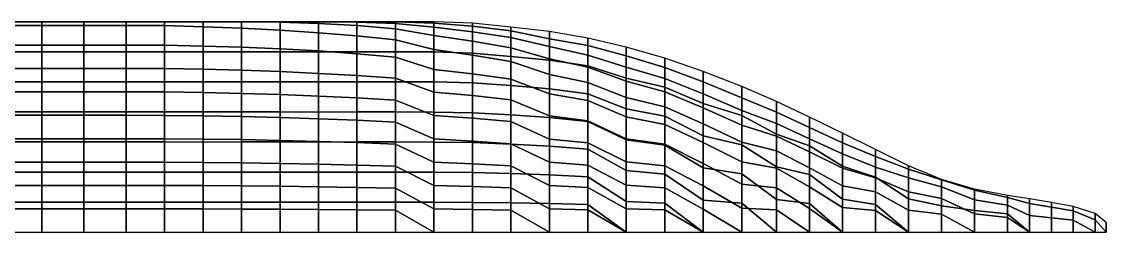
# Model space of a CAD drawing. Header units: millimetres. Extents: x -60 to 60, y 0 to 12.
# Drawn here: x 0.7 to 59.9, y 0 to 11.5 of the extents above; entities that cross this region are included whole.
import ezdxf

# ---------------------------------------------------------------- set-up
doc = ezdxf.new("R2010")
doc.units = ezdxf.units.MM
doc.layers.add('panels', color=7, linetype='Continuous')

msp = doc.modelspace()

# ---------------------------------------------------------------- linework, layer by layer
at = {"color": 1}
msp.add_3dface([(59.855, 0.536), (59.855, 0, -1.175), (59.855, 0)], dxfattribs=at)
at = {"layer": 'panels'}
for points in [[(-0.445, 11.5, -1.277), (1.755, 11.5, -1.277), (1.755, 11.5), (-0.445, 11.5)], [(-0.445, 11.5, -2.554), (1.755, 11.5, -2.554), (1.755, 11.5, -1.277), (-0.445, 11.5, -1.277)], [(-0.445, 11.5, -3.831), (1.755, 11.5, -3.831), (1.755, 11.5, -2.554), (-0.445, 11.5, -2.554)], [(-0.445, 11.289, -5.059), (1.755, 11.289, -5.059), (1.755, 11.5, -3.831), (-0.445, 11.5, -3.831)], [(-0.445, 10.216, -5.688), (1.755, 10.216, -5.688), (1.755, 11.289, -5.059), (-0.445, 11.289, -5.059)], [(1.755, 11.5, -1.277), (4.055, 11.5, -1.277), (4.055, 11.5), (1.755, 11.5)], [(1.755, 11.5, -2.554), (4.055, 11.5, -2.554), (4.055, 11.5, -1.277), (1.755, 11.5, -1.277)], [(1.755, 11.5, -3.831), (4.055, 11.5, -3.831), (4.055, 11.5, -2.554), (1.755, 11.5, -2.554)], [(1.755, 11.289, -5.059), (4.055, 11.289, -5.059), (4.055, 11.5, -3.831), (1.755, 11.5, -3.831)], [(1.755, 10.216, -5.688), (4.055, 10.216, -5.688), (4.055, 11.289, -5.059), (1.755, 11.289, -5.059)], [(4.055, 11.5, -1.277), (6.355, 11.5, -1.277), (6.355, 11.5), (4.055, 11.5)], [(4.055, 11.5, -2.554), (6.355, 11.5, -2.554), (6.355, 11.5, -1.277), (4.055, 11.5, -1.277)], [(4.055, 11.5, -3.831), (6.355, 11.5, -3.831), (6.355, 11.5, -2.554), (4.055, 11.5, -2.554)], [(4.055, 11.289, -5.059), (6.355, 11.289, -5.059), (6.355, 11.5, -3.831), (4.055, 11.5, -3.831)], [(4.055, 10.216, -5.688), (6.355, 10.216, -5.688), (6.355, 11.289, -5.059), (4.055, 11.289, -5.059)], [(6.355, 11.5, -1.277), (8.455, 11.5, -1.277), (8.455, 11.5), (6.355, 11.5)], [(6.355, 11.5, -2.554), (8.455, 11.5, -2.553), (8.455, 11.5, -1.277), (6.355, 11.5, -1.277)], [(6.355, 11.5, -3.831), (8.455, 11.5, -3.83), (8.455, 11.5, -2.553), (6.355, 11.5, -2.554)], [(6.355, 11.289, -5.059), (8.455, 11.287, -5.06), (8.455, 11.5, -3.83), (6.355, 11.5, -3.831)], [(6.355, 10.216, -5.688), (8.455, 10.213, -5.686), (8.455, 11.287, -5.06), (6.355, 11.289, -5.059)], [(8.455, 11.5, -1.277), (10.555, 11.496, -1.271), (10.555, 11.496), (8.455, 11.5)], [(8.455, 11.5, -2.553), (10.555, 11.496, -2.542), (10.555, 11.496, -1.271), (8.455, 11.5, -1.277)], [(8.455, 11.5, -3.83), (10.555, 11.496, -3.813), (10.555, 11.496, -2.542), (8.455, 11.5, -2.553)], [(8.455, 11.287, -5.06), (10.555, 11.225, -5.024), (10.555, 11.496, -3.813), (8.455, 11.5, -3.83)], [(8.455, 10.213, -5.686), (10.555, 10.166, -5.671), (10.555, 11.225, -5.024), (8.455, 11.287, -5.06)], [(10.555, 11.496, -1.271), (12.655, 11.5, -1.264), (12.655, 11.5), (10.555, 11.496)], [(10.555, 11.496, -2.542), (12.655, 11.5, -2.527), (12.655, 11.5, -1.264), (10.555, 11.496, -1.271)], [(10.555, 11.496, -3.813), (12.655, 11.5, -3.791), (12.655, 11.5, -2.527), (10.555, 11.496, -2.542)], [(10.555, 11.225, -5.024), (12.655, 11.148, -4.98), (12.655, 11.5, -3.791), (10.555, 11.496, -3.813)], [(12.655, 11.5, -1.264), (14.755, 11.5, -1.253), (14.755, 11.5), (12.655, 11.5)], [(12.655, 11.5, -2.527), (14.755, 11.5, -2.507), (14.755, 11.5, -1.253), (12.655, 11.5, -1.264)], [(12.655, 11.5, -3.791), (14.755, 11.482, -3.759), (14.755, 11.5, -2.507), (12.655, 11.5, -2.527)], [(12.655, 11.148, -4.98), (14.755, 11.039, -4.915), (14.755, 11.482, -3.759), (12.655, 11.5, -3.791)], [(14.755, 11.5, -1.253), (16.855, 11.492, -1.24), (16.855, 11.492), (14.755, 11.5)], [(14.755, 11.5, -2.507), (16.855, 11.492, -2.479), (16.855, 11.492, -1.24), (14.755, 11.5, -1.253)], [(14.755, 11.482, -3.759), (16.855, 11.406, -3.713), (16.855, 11.492, -2.479), (14.755, 11.5, -2.507)], [(14.755, 11.039, -4.915), (16.855, 10.897, -4.831), (16.855, 11.406, -3.713), (14.755, 11.482, -3.759)], [(16.855, 11.492, -1.24), (18.955, 11.5, -1.223), (18.955, 11.5), (16.855, 11.492)], [(16.855, 11.492, -2.479), (18.955, 11.477, -2.445), (18.955, 11.5, -1.223), (16.855, 11.492, -1.24)], [(16.855, 11.406, -3.713), (18.955, 11.282, -3.649), (18.955, 11.477, -2.445), (16.855, 11.492, -2.479)], [(16.855, 10.897, -4.831), (18.955, 10.718, -4.724), (18.955, 11.282, -3.649), (16.855, 11.406, -3.713)], [(18.955, 11.5, -1.223), (21.055, 11.491, -1.202), (21.055, 11.5), (18.955, 11.5)], [(18.955, 11.477, -2.445), (21.055, 11.398, -2.399), (21.055, 11.491, -1.202), (18.955, 11.5, -1.223)], [(18.955, 11.282, -3.649), (21.055, 11.105, -3.562), (21.055, 11.398, -2.399), (18.955, 11.477, -2.445)], [(18.955, 10.718, -4.724), (21.055, 10.502, -4.596), (21.055, 11.105, -3.562), (18.955, 11.282, -3.649)], [(21.055, 11.491, -1.202), (23.155, 11.413, -1.273), (23.155, 11.492), (21.055, 11.5)], [(21.055, 11.398, -2.399), (23.155, 11.197, -2.529), (23.155, 11.413, -1.273), (21.055, 11.491, -1.202)], [(21.055, 11.105, -3.562), (23.155, 10.743, -3.718), (23.155, 11.197, -2.529), (21.055, 11.398, -2.399)], [(23.155, 11.413, -1.273), (25.255, 11.253, -1.234), (25.255, 11.41), (23.155, 11.492)], [(23.155, 11.197, -2.529), (25.255, 10.95, -2.439), (25.255, 11.253, -1.234), (23.155, 11.413, -1.273)], [(25.255, 11.253, -1.234), (27.355, 11.004, -1.189), (27.355, 11.205), (25.255, 11.41)], [(25.255, 10.95, -2.439), (27.355, 10.63, -2.336), (27.355, 11.004, -1.189), (25.255, 11.253, -1.234)], [(10.555, 10.166, -5.671), (12.655, 10.106, -5.645), (12.655, 11.148, -4.98), (10.555, 11.225, -5.024)], [(12.655, 10.106, -5.645), (14.755, 10.018, -5.603), (14.755, 11.039, -4.915), (12.655, 11.148, -4.98)], [(14.755, 10.018, -5.603), (16.855, 9.899, -5.539), (16.855, 10.897, -4.831), (14.755, 11.039, -4.915)], [(16.855, 9.899, -5.539), (18.955, 9.749, -5.451), (18.955, 10.718, -4.724), (16.855, 10.897, -4.831)], [(18.955, 9.749, -5.451), (21.055, 9.561, -5.33), (21.055, 10.502, -4.596), (18.955, 10.718, -4.724)], [(21.055, 10.502, -4.596), (23.155, 9.971, -4.726), (23.155, 10.743, -3.718), (21.055, 11.105, -3.562)], [(23.155, 10.743, -3.718), (25.255, 10.439, -3.571), (25.255, 10.95, -2.439), (23.155, 11.197, -2.529)], [(23.155, 9.971, -4.726), (25.255, 9.669, -4.543), (25.255, 10.439, -3.571), (23.155, 10.743, -3.718)], [(25.255, 10.439, -3.571), (27.355, 10.078, -3.409), (27.355, 10.63, -2.336), (25.255, 10.95, -2.439)], [(27.355, 11.004, -1.189), (29.455, 10.571, -1.209), (29.455, 10.966), (27.355, 11.205)], [(27.355, 10.63, -2.336), (29.455, 10.143, -2.406), (29.455, 10.571, -1.209), (27.355, 11.004, -1.189)], [(29.455, 10.571, -1.209), (31.555, 10.2, -1.157), (31.555, 10.592), (29.455, 10.966)], [(-0.445, 8.939, -5.7), (1.755, 8.939, -5.7), (1.755, 10.216, -5.688), (-0.445, 10.216, -5.688)], [(1.755, 8.939, -5.7), (4.055, 8.939, -5.7), (4.055, 10.216, -5.688), (1.755, 10.216, -5.688)], [(4.055, 8.939, -5.7), (6.355, 8.939, -5.7), (6.355, 10.216, -5.688), (4.055, 10.216, -5.688)], [(6.355, 8.939, -5.7), (8.455, 8.937, -5.7), (8.455, 10.213, -5.686), (6.355, 10.216, -5.688)], [(8.455, 8.937, -5.7), (10.555, 8.897, -5.7), (10.555, 10.166, -5.671), (8.455, 10.213, -5.686)], [(10.555, 8.897, -5.7), (12.655, 8.846, -5.7), (12.655, 10.106, -5.645), (10.555, 10.166, -5.671)], [(12.655, 8.846, -5.7), (14.755, 8.773, -5.7), (14.755, 10.018, -5.603), (12.655, 10.106, -5.645)], [(21.055, 9.561, -5.33), (23.155, 8.893, -5.394), (23.155, 9.971, -4.726), (21.055, 10.502, -4.596)], [(25.255, 9.669, -4.543), (27.355, 9.317, -4.343), (27.355, 10.078, -3.409), (25.255, 10.439, -3.571)], [(27.355, 10.078, -3.409), (29.455, 9.476, -3.487), (29.455, 10.143, -2.406), (27.355, 10.63, -2.336)], [(27.355, 9.317, -4.343), (29.455, 8.609, -4.415), (29.455, 9.476, -3.487), (27.355, 10.078, -3.409)], [(29.455, 10.143, -2.406), (31.555, 9.675, -2.26), (31.555, 10.2, -1.157), (29.455, 10.571, -1.209)], [(29.455, 9.476, -3.487), (31.555, 9.007, -3.282), (31.555, 9.675, -2.26), (29.455, 10.143, -2.406)], [(31.555, 10.2, -1.157), (33.655, 9.625, -1.188), (33.655, 10.106), (31.555, 10.592)], [(31.555, 9.675, -2.26), (33.655, 9.012, -2.313), (33.655, 9.625, -1.188), (31.555, 10.2, -1.157)], [(33.655, 9.625, -1.188), (35.755, 8.998, -1.101), (35.755, 9.505), (33.655, 10.106)], [(14.755, 8.773, -5.7), (16.855, 8.677, -5.7), (16.855, 9.899, -5.539), (14.755, 10.018, -5.603)], [(16.855, 8.677, -5.7), (18.955, 8.558, -5.693), (18.955, 9.749, -5.451), (16.855, 9.899, -5.539)], [(18.955, 8.558, -5.693), (21.055, 8.412, -5.661), (21.055, 9.561, -5.33), (18.955, 9.749, -5.451)], [(21.055, 8.412, -5.661), (23.155, 7.653, -5.675), (23.155, 8.893, -5.394), (21.055, 9.561, -5.33)], [(23.155, 8.893, -5.394), (25.255, 8.646, -5.242), (25.255, 9.669, -4.543), (23.155, 9.971, -4.726)], [(25.255, 8.646, -5.242), (27.355, 8.351, -5.062), (27.355, 9.317, -4.343), (25.255, 9.669, -4.543)], [(29.455, 8.609, -4.415), (31.555, 8.184, -4.183), (31.555, 9.007, -3.282), (29.455, 9.476, -3.487)], [(31.555, 9.007, -3.282), (33.655, 8.258, -3.349), (33.655, 9.012, -2.313), (31.555, 9.675, -2.26)], [(33.655, 9.012, -2.313), (35.755, 8.39, -2.15), (35.755, 8.998, -1.101), (33.655, 9.625, -1.188)], [(35.755, 8.998, -1.101), (37.855, 8.217, -1.127), (37.855, 8.786), (35.755, 9.505)], [(-0.445, 7.662, -5.7), (1.755, 7.662, -5.7), (1.755, 8.939, -5.7), (-0.445, 8.939, -5.7)], [(1.755, 7.662, -5.7), (4.055, 7.662, -5.7), (4.055, 8.939, -5.7), (1.755, 8.939, -5.7)], [(4.055, 7.662, -5.7), (6.355, 7.662, -5.7), (6.355, 8.939, -5.7), (4.055, 8.939, -5.7)], [(6.355, 7.662, -5.7), (8.455, 7.66, -5.7), (8.455, 8.937, -5.7), (6.355, 8.939, -5.7)], [(8.455, 7.66, -5.7), (10.555, 7.626, -5.7), (10.555, 8.897, -5.7), (8.455, 8.937, -5.7)], [(10.555, 7.626, -5.7), (12.655, 7.582, -5.7), (12.655, 8.846, -5.7), (10.555, 8.897, -5.7)], [(23.155, 7.653, -5.675), (25.255, 7.461, -5.609), (25.255, 8.646, -5.242), (23.155, 8.893, -5.394)], [(27.355, 8.351, -5.062), (29.455, 7.549, -5.112), (29.455, 8.609, -4.415), (27.355, 9.317, -4.343)], [(31.555, 8.184, -4.183), (33.655, 7.356, -4.258), (33.655, 8.258, -3.349), (31.555, 9.007, -3.282)], [(33.655, 8.258, -3.349), (35.755, 7.675, -3.128), (35.755, 8.39, -2.15), (33.655, 9.012, -2.313)], [(35.755, 8.39, -2.15), (37.855, 7.551, -2.2), (37.855, 8.217, -1.127), (35.755, 8.998, -1.101)], [(12.655, 7.582, -5.7), (14.755, 7.52, -5.7), (14.755, 8.773, -5.7), (12.655, 8.846, -5.7)], [(14.755, 7.52, -5.7), (16.855, 7.438, -5.7), (16.855, 8.677, -5.7), (14.755, 8.773, -5.7)], [(16.855, 7.438, -5.7), (18.955, 7.336, -5.7), (18.955, 8.558, -5.693), (16.855, 8.677, -5.7)], [(18.955, 7.336, -5.7), (21.055, 7.212, -5.7), (21.055, 8.412, -5.661), (18.955, 8.558, -5.693)], [(21.055, 7.212, -5.7), (23.155, 6.378, -5.7), (23.155, 7.653, -5.675), (21.055, 8.412, -5.661)], [(25.255, 7.461, -5.609), (27.355, 7.231, -5.504), (27.355, 8.351, -5.062), (25.255, 8.646, -5.242)], [(27.355, 7.231, -5.504), (29.455, 6.35, -5.531), (29.455, 7.549, -5.112), (27.355, 8.351, -5.062)], [(29.455, 7.549, -5.112), (31.555, 7.198, -4.902), (31.555, 8.184, -4.183), (29.455, 8.609, -4.415)], [(35.755, 7.675, -3.128), (37.855, 6.794, -3.21), (37.855, 7.551, -2.2), (35.755, 8.39, -2.15)], [(37.855, 8.217, -1.127), (39.955, 7.342, -1.166), (39.955, 7.959), (37.855, 8.786)], [(31.555, 7.198, -4.902), (33.655, 6.296, -4.975), (33.655, 7.356, -4.258), (31.555, 8.184, -4.183)], [(33.655, 7.356, -4.258), (35.755, 6.847, -4.013), (35.755, 7.675, -3.128), (33.655, 8.258, -3.349)], [(37.855, 7.551, -2.2), (39.955, 6.645, -2.285), (39.955, 7.342, -1.166), (37.855, 8.217, -1.127)], [(39.955, 7.342, -1.166), (41.855, 6.564, -1.085), (41.855, 7.131), (39.955, 7.959)], [(-0.445, 6.385, -5.7), (1.755, 6.385, -5.7), (1.755, 7.662, -5.7), (-0.445, 7.662, -5.7)], [(1.755, 6.385, -5.7), (4.055, 6.385, -5.7), (4.055, 7.662, -5.7), (1.755, 7.662, -5.7)], [(4.055, 6.385, -5.7), (6.355, 6.385, -5.7), (6.355, 7.662, -5.7), (4.055, 7.662, -5.7)], [(6.355, 6.385, -5.7), (8.455, 6.383, -5.7), (8.455, 7.66, -5.7), (6.355, 7.662, -5.7)], [(8.455, 6.383, -5.7), (10.555, 6.355, -5.7), (10.555, 7.626, -5.7), (8.455, 7.66, -5.7)], [(10.555, 6.355, -5.7), (12.655, 6.318, -5.7), (12.655, 7.582, -5.7), (10.555, 7.626, -5.7)], [(12.655, 6.318, -5.7), (14.755, 6.266, -5.7), (14.755, 7.52, -5.7), (12.655, 7.582, -5.7)], [(14.755, 6.266, -5.7), (16.855, 6.198, -5.7), (16.855, 7.438, -5.7), (14.755, 7.52, -5.7)], [(16.855, 6.198, -5.7), (18.955, 6.113, -5.7), (18.955, 7.336, -5.7), (16.855, 7.438, -5.7)], [(18.955, 6.113, -5.7), (21.055, 6.01, -5.7), (21.055, 7.212, -5.7), (18.955, 7.336, -5.7)], [(21.055, 6.01, -5.7), (23.155, 5.103, -5.7), (23.155, 6.378, -5.7), (21.055, 7.212, -5.7)], [(23.155, 6.378, -5.7), (25.255, 6.221, -5.697), (25.255, 7.461, -5.609), (23.155, 7.653, -5.675)], [(25.255, 6.221, -5.697), (27.355, 6.038, -5.682), (27.355, 7.231, -5.504), (25.255, 7.461, -5.609)], [(27.355, 6.038, -5.682), (29.455, 5.09, -5.69), (29.455, 6.35, -5.531), (27.355, 7.231, -5.504)], [(29.455, 6.35, -5.531), (31.555, 6.081, -5.392), (31.555, 7.198, -4.902), (29.455, 7.549, -5.112)], [(31.555, 6.081, -5.392), (33.655, 5.107, -5.447), (33.655, 6.296, -4.975), (31.555, 7.198, -4.902)], [(33.655, 6.296, -4.975), (35.755, 5.888, -4.752), (35.755, 6.847, -4.013), (33.655, 7.356, -4.258)], [(35.755, 6.847, -4.013), (37.855, 5.917, -4.117), (37.855, 6.794, -3.21), (35.755, 7.675, -3.128)], [(37.855, 6.794, -3.21), (39.955, 5.845, -3.334), (39.955, 6.645, -2.285), (37.855, 7.551, -2.2)], [(39.955, 6.645, -2.285), (41.855, 5.943, -2.14), (41.855, 6.564, -1.085), (39.955, 7.342, -1.166)], [(41.855, 6.564, -1.085), (43.655, 5.721, -1.164), (43.655, 6.289), (41.855, 7.131)], [(35.755, 5.888, -4.752), (37.855, 4.902, -4.866), (37.855, 5.917, -4.117), (35.755, 6.847, -4.013)], [(37.855, 5.917, -4.117), (39.955, 4.925, -4.278), (39.955, 5.845, -3.334), (37.855, 6.794, -3.21)], [(39.955, 5.845, -3.334), (41.855, 5.246, -3.146), (41.855, 5.943, -2.14), (39.955, 6.645, -2.285)], [(41.855, 5.943, -2.14), (43.655, 5.104, -2.303), (43.655, 5.721, -1.164), (41.855, 6.564, -1.085)], [(-0.445, 5.108, -5.7), (1.755, 5.108, -5.7), (1.755, 6.385, -5.7), (-0.445, 6.385, -5.7)], [(1.755, 5.108, -5.7), (4.055, 5.108, -5.7), (4.055, 6.385, -5.7), (1.755, 6.385, -5.7)], [(4.055, 5.108, -5.7), (6.355, 5.108, -5.7), (6.355, 6.385, -5.7), (4.055, 6.385, -5.7)], [(6.355, 5.108, -5.7), (8.455, 5.107, -5.7), (8.455, 6.383, -5.7), (6.355, 6.385, -5.7)], [(8.455, 5.107, -5.7), (10.555, 5.084, -5.7), (10.555, 6.355, -5.7), (8.455, 6.383, -5.7)], [(10.555, 5.084, -5.7), (12.655, 5.055, -5.7), (12.655, 6.318, -5.7), (10.555, 6.355, -5.7)], [(12.655, 5.055, -5.7), (14.755, 5.013, -5.7), (14.755, 6.266, -5.7), (12.655, 6.318, -5.7)], [(14.755, 5.013, -5.7), (16.855, 4.958, -5.7), (16.855, 6.198, -5.7), (14.755, 6.266, -5.7)], [(16.855, 4.958, -5.7), (18.955, 4.89, -5.7), (18.955, 6.113, -5.7), (16.855, 6.198, -5.7)], [(18.955, 4.89, -5.7), (21.055, 4.808, -5.7), (21.055, 6.01, -5.7), (18.955, 6.113, -5.7)], [(21.055, 4.808, -5.7), (23.155, 3.827, -5.7), (23.155, 5.103, -5.7), (21.055, 6.01, -5.7)], [(23.155, 5.103, -5.7), (25.255, 4.977, -5.7), (25.255, 6.221, -5.697), (23.155, 6.378, -5.7)], [(25.255, 4.977, -5.7), (27.355, 4.831, -5.7), (27.355, 6.038, -5.682), (25.255, 6.221, -5.697)], [(27.355, 4.831, -5.7), (29.455, 3.817, -5.7), (29.455, 5.09, -5.69), (27.355, 6.038, -5.682)], [(29.455, 5.09, -5.69), (31.555, 4.887, -5.643), (31.555, 6.081, -5.392), (29.455, 6.35, -5.531)], [(31.555, 4.887, -5.643), (33.655, 3.846, -5.667), (33.655, 5.107, -5.447), (31.555, 6.081, -5.392)], [(33.655, 5.107, -5.447), (35.755, 4.803, -5.29), (35.755, 5.888, -4.752), (33.655, 6.296, -4.975)], [(41.855, 5.246, -3.146), (43.655, 4.381, -3.377), (43.655, 5.104, -2.303), (41.855, 5.943, -2.14)], [(43.655, 5.721, -1.164), (45.455, 4.882, -1.288), (45.455, 5.412), (43.655, 6.289)], [(35.755, 4.803, -5.29), (37.855, 3.757, -5.392), (37.855, 4.902, -4.866), (35.755, 5.888, -4.752)], [(37.855, 4.902, -4.866), (39.955, 3.849, -5.037), (39.955, 4.925, -4.278), (37.855, 5.917, -4.117)], [(39.955, 4.925, -4.278), (41.855, 4.442, -4.068), (41.855, 5.246, -3.146), (39.955, 5.845, -3.334)], [(43.655, 5.104, -2.303), (45.455, 4.279, -2.542), (45.455, 4.882, -1.288), (43.655, 5.721, -1.164)], [(45.455, 4.882, -1.288), (47.255, 4.13, -1.215), (47.255, 4.513), (45.455, 5.412)], [(-0.445, 3.831, -5.7), (1.755, 3.831, -5.7), (1.755, 5.108, -5.7), (-0.445, 5.108, -5.7)], [(1.755, 3.831, -5.7), (4.055, 3.831, -5.7), (4.055, 5.108, -5.7), (1.755, 5.108, -5.7)], [(4.055, 3.831, -5.7), (6.355, 3.831, -5.7), (6.355, 5.108, -5.7), (4.055, 5.108, -5.7)], [(6.355, 3.831, -5.7), (8.455, 3.83, -5.7), (8.455, 5.107, -5.7), (6.355, 5.108, -5.7)], [(8.455, 3.83, -5.7), (10.555, 3.813, -5.7), (10.555, 5.084, -5.7), (8.455, 5.107, -5.7)], [(10.555, 3.813, -5.7), (12.655, 3.791, -5.7), (12.655, 5.055, -5.7), (10.555, 5.084, -5.7)], [(12.655, 3.791, -5.7), (14.755, 3.76, -5.7), (14.755, 5.013, -5.7), (12.655, 5.055, -5.7)], [(14.755, 3.76, -5.7), (16.855, 3.719, -5.7), (16.855, 4.958, -5.7), (14.755, 5.013, -5.7)], [(16.855, 3.719, -5.7), (18.955, 3.668, -5.7), (18.955, 4.89, -5.7), (16.855, 4.958, -5.7)], [(18.955, 3.668, -5.7), (21.055, 3.606, -5.7), (21.055, 4.808, -5.7), (18.955, 4.89, -5.7)], [(21.055, 3.606, -5.7), (23.155, 2.551, -5.7), (23.155, 3.827, -5.7), (21.055, 4.808, -5.7)], [(23.155, 3.827, -5.7), (25.255, 3.733, -5.7), (25.255, 4.977, -5.7), (23.155, 5.103, -5.7)], [(25.255, 3.733, -5.7), (27.355, 3.623, -5.7), (27.355, 4.831, -5.7), (25.255, 4.977, -5.7)], [(27.355, 3.623, -5.7), (29.455, 2.545, -5.7), (29.455, 3.817, -5.7), (27.355, 4.831, -5.7)], [(29.455, 3.817, -5.7), (31.555, 3.667, -5.7), (31.555, 4.887, -5.643), (29.455, 5.09, -5.69)], [(31.555, 3.667, -5.7), (33.655, 2.564, -5.7), (33.655, 3.846, -5.667), (31.555, 4.887, -5.643)], [(33.655, 3.846, -5.667), (35.755, 3.633, -5.6), (35.755, 4.803, -5.29), (33.655, 5.107, -5.447)], [(35.755, 3.633, -5.6), (37.855, 2.524, -5.657), (37.855, 3.757, -5.392), (35.755, 4.803, -5.29)], [(37.855, 3.757, -5.392), (39.955, 2.624, -5.517), (39.955, 3.849, -5.037), (37.855, 4.902, -4.866)], [(39.955, 3.849, -5.037), (41.855, 3.501, -4.849), (41.855, 4.442, -4.068), (39.955, 4.925, -4.278)], [(41.855, 4.442, -4.068), (43.655, 3.519, -4.341), (43.655, 4.381, -3.377), (41.855, 5.246, -3.146)], [(43.655, 4.381, -3.377), (45.455, 3.501, -3.696), (45.455, 4.279, -2.542), (43.655, 5.104, -2.303)], [(45.455, 4.279, -2.542), (47.255, 3.548, -2.352), (47.255, 4.13, -1.215), (45.455, 4.882, -1.288)], [(41.855, 3.501, -4.849), (43.655, 2.486, -5.119), (43.655, 3.519, -4.341), (41.855, 4.442, -4.068)], [(43.655, 3.519, -4.341), (45.455, 2.532, -4.692), (45.455, 3.501, -3.696), (43.655, 4.381, -3.377)], [(45.455, 3.501, -3.696), (47.255, 2.966, -3.49), (47.255, 3.548, -2.352), (45.455, 4.279, -2.542)], [(47.255, 4.13, -1.215), (49.055, 3.449, -1.407), (49.055, 3.633), (47.255, 4.513)], [(-0.445, 2.554, -5.7), (1.755, 2.554, -5.7), (1.755, 3.831, -5.7), (-0.445, 3.831, -5.7)], [(1.755, 2.554, -5.7), (4.055, 2.554, -5.7), (4.055, 3.831, -5.7), (1.755, 3.831, -5.7)], [(4.055, 2.554, -5.7), (6.355, 2.554, -5.7), (6.355, 3.831, -5.7), (4.055, 3.831, -5.7)], [(6.355, 2.554, -5.7), (8.455, 2.553, -5.7), (8.455, 3.83, -5.7), (6.355, 3.831, -5.7)], [(8.455, 2.553, -5.7), (10.555, 2.542, -5.7), (10.555, 3.813, -5.7), (8.455, 3.83, -5.7)], [(10.555, 2.542, -5.7), (12.655, 2.527, -5.7), (12.655, 3.791, -5.7), (10.555, 3.813, -5.7)], [(12.655, 2.527, -5.7), (14.755, 2.507, -5.7), (14.755, 3.76, -5.7), (12.655, 3.791, -5.7)], [(14.755, 2.507, -5.7), (16.855, 2.479, -5.7), (16.855, 3.719, -5.7), (14.755, 3.76, -5.7)], [(16.855, 2.479, -5.7), (18.955, 2.445, -5.7), (18.955, 3.668, -5.7), (16.855, 3.719, -5.7)], [(18.955, 2.445, -5.7), (21.055, 2.404, -5.7), (21.055, 3.606, -5.7), (18.955, 3.668, -5.7)], [(21.055, 2.404, -5.7), (23.155, 1.276, -5.7), (23.155, 2.551, -5.7), (21.055, 3.606, -5.7)], [(23.155, 2.551, -5.7), (25.255, 2.489, -5.7), (25.255, 3.733, -5.7), (23.155, 3.827, -5.7)], [(25.255, 2.489, -5.7), (27.355, 2.415, -5.7), (27.355, 3.623, -5.7), (25.255, 3.733, -5.7)], [(27.355, 2.415, -5.7), (29.455, 1.272, -5.7), (29.455, 2.545, -5.7), (27.355, 3.623, -5.7)], [(29.455, 2.545, -5.7), (31.555, 2.444, -5.7), (31.555, 3.667, -5.7), (29.455, 3.817, -5.7)], [(31.555, 2.444, -5.7), (33.655, 1.282, -5.7), (33.655, 2.564, -5.7), (31.555, 3.667, -5.7)], [(33.655, 2.564, -5.7), (35.755, 2.425, -5.698), (35.755, 3.633, -5.6), (33.655, 3.846, -5.667)], [(35.755, 2.425, -5.698), (37.855, 1.263, -5.7), (37.855, 2.524, -5.657), (35.755, 3.633, -5.6)], [(37.855, 2.524, -5.657), (39.955, 1.319, -5.698), (39.955, 2.624, -5.517), (37.855, 3.757, -5.392)], [(39.955, 2.624, -5.517), (41.855, 2.415, -5.407), (41.855, 3.501, -4.849), (39.955, 3.849, -5.037)], [(47.255, 3.548, -2.352), (49.055, 2.96, -2.736), (49.055, 3.449, -1.407), (47.255, 4.13, -1.215)], [(49.055, 3.449, -1.407), (50.855, 2.855, -1.308), (50.855, 2.876), (49.055, 3.633)], [(41.855, 2.415, -5.407), (43.655, 1.287, -5.596), (43.655, 2.486, -5.119), (41.855, 3.501, -4.849)], [(43.655, 2.486, -5.119), (45.455, 1.354, -5.427), (45.455, 2.532, -4.692), (43.655, 3.519, -4.341)], [(45.455, 2.532, -4.692), (47.255, 2.199, -4.496), (47.255, 2.966, -3.49), (45.455, 3.501, -3.696)], [(47.255, 2.966, -3.49), (49.055, 2.195, -3.93), (49.055, 2.96, -2.736), (47.255, 3.548, -2.352)], [(47.255, 2.199, -4.496), (49.055, 1.195, -4.936), (49.055, 2.195, -3.93), (47.255, 2.966, -3.49)], [(49.055, 2.96, -2.736), (50.855, 2.486, -2.565), (50.855, 2.855, -1.308), (49.055, 3.449, -1.407)], [(49.055, 2.195, -3.93), (50.855, 1.84, -3.706), (50.855, 2.486, -2.565), (49.055, 2.96, -2.736)], [(-0.445, 1.277, -5.7), (1.755, 1.277, -5.7), (1.755, 2.554, -5.7), (-0.445, 2.554, -5.7)], [(1.755, 1.277, -5.7), (4.055, 1.277, -5.7), (4.055, 2.554, -5.7), (1.755, 2.554, -5.7)], [(4.055, 1.277, -5.7), (6.355, 1.277, -5.7), (6.355, 2.554, -5.7), (4.055, 2.554, -5.7)], [(6.355, 1.277, -5.7), (8.455, 1.277, -5.7), (8.455, 2.553, -5.7), (6.355, 2.554, -5.7)], [(8.455, 1.277, -5.7), (10.555, 1.271, -5.7), (10.555, 2.542, -5.7), (8.455, 2.553, -5.7)], [(10.555, 1.271, -5.7), (12.655, 1.264, -5.7), (12.655, 2.527, -5.7), (10.555, 2.542, -5.7)], [(12.655, 1.264, -5.7), (14.755, 1.253, -5.7), (14.755, 2.507, -5.7), (12.655, 2.527, -5.7)], [(14.755, 1.253, -5.7), (16.855, 1.24, -5.7), (16.855, 2.479, -5.7), (14.755, 2.507, -5.7)], [(16.855, 1.24, -5.7), (18.955, 1.223, -5.7), (18.955, 2.445, -5.7), (16.855, 2.479, -5.7)], [(18.955, 1.223, -5.7), (21.055, 1.202, -5.7), (21.055, 2.404, -5.7), (18.955, 2.445, -5.7)], [(21.055, 1.202, -5.7), (23.155, 0, -5.7), (23.155, 1.276, -5.7), (21.055, 2.404, -5.7)], [(23.155, 1.276, -5.7), (25.255, 1.244, -5.7), (25.255, 2.489, -5.7), (23.155, 2.551, -5.7)], [(25.255, 1.244, -5.7), (27.355, 1.208, -5.7), (27.355, 2.415, -5.7), (25.255, 2.489, -5.7)], [(27.355, 1.208, -5.7), (29.455, 0, -5.7), (29.455, 1.272, -5.7), (27.355, 2.415, -5.7)], [(29.455, 1.272, -5.7), (31.555, 1.222, -5.7), (31.555, 2.444, -5.7), (29.455, 2.545, -5.7)], [(31.555, 1.222, -5.7), (33.655, 0, -5.7), (33.655, 1.282, -5.7), (31.555, 2.444, -5.7)], [(33.655, 1.282, -5.7), (35.755, 1.213, -5.7), (35.755, 2.425, -5.698), (33.655, 2.564, -5.7)], [(35.755, 1.213, -5.7), (37.855, 0, -5.7), (37.855, 1.263, -5.7), (35.755, 2.425, -5.698)], [(37.855, 1.263, -5.7), (39.955, 0, -5.7), (39.955, 1.319, -5.698), (37.855, 2.524, -5.657)], [(39.955, 1.319, -5.698), (41.855, 1.223, -5.673), (41.855, 2.415, -5.407), (39.955, 2.624, -5.517)], [(41.855, 1.223, -5.673), (43.655, 0, -5.7), (43.655, 1.287, -5.596), (41.855, 2.415, -5.407)], [(43.655, 1.287, -5.596), (45.455, 0, -5.7), (45.455, 1.354, -5.427), (43.655, 2.486, -5.119)], [(45.455, 1.354, -5.427), (47.255, 1.189, -5.275), (47.255, 2.199, -4.496), (45.455, 2.532, -4.692)], [(50.855, 2.855, -1.308), (52.655, 2.293, -1.488), (52.655, 2.358), (50.855, 2.876)], [(50.855, 2.486, -2.565), (52.655, 1.774, -2.882), (52.655, 2.293, -1.488), (50.855, 2.855, -1.308)], [(50.855, 1.84, -3.706), (52.655, 0.997, -4.157), (52.655, 1.774, -2.882), (50.855, 2.486, -2.565)], [(47.255, 1.189, -5.275), (49.055, 0, -5.679), (49.055, 1.195, -4.936), (47.255, 2.199, -4.496)], [(49.055, 1.195, -4.936), (50.855, 0.988, -4.704), (50.855, 1.84, -3.706), (49.055, 2.195, -3.93)], [(50.855, 0.988, -4.704), (52.655, 0, -5.247), (52.655, 0.997, -4.157), (50.855, 1.84, -3.706)], [(52.655, 2.293, -1.488), (54.455, 1.901, -1.32), (54.455, 2.005), (52.655, 2.358)], [(52.655, 1.774, -2.882), (54.455, 1.473, -2.577), (54.455, 1.901, -1.32), (52.655, 2.293, -1.488)], [(54.455, 1.901, -1.32), (55.655, 1.567, -1.568), (55.655, 1.816), (54.455, 2.005)], [(54.455, 1.473, -2.577), (55.655, 0.91, -3.019), (55.655, 1.567, -1.568), (54.455, 1.901, -1.32)], [(55.655, 1.567, -1.568), (56.855, 1.369, -1.36), (56.855, 1.617), (55.655, 1.816)], [(-0.445, 0, -5.7), (1.755, 0, -5.7), (1.755, 1.277, -5.7), (-0.445, 1.277, -5.7)], [(1.755, 0, -5.7), (4.055, 0, -5.7), (4.055, 1.277, -5.7), (1.755, 1.277, -5.7)], [(4.055, 0, -5.7), (6.355, 0, -5.7), (6.355, 1.277, -5.7), (4.055, 1.277, -5.7)], [(6.355, 0, -5.7), (8.455, 0, -5.7), (8.455, 1.277, -5.7), (6.355, 1.277, -5.7)], [(8.455, 0, -5.7), (10.555, 0, -5.7), (10.555, 1.271, -5.7), (8.455, 1.277, -5.7)], [(10.555, 0, -5.7), (12.655, 0, -5.7), (12.655, 1.264, -5.7), (10.555, 1.271, -5.7)], [(12.655, 0, -5.7), (14.755, 0, -5.7), (14.755, 1.253, -5.7), (12.655, 1.264, -5.7)], [(14.755, 0, -5.7), (16.855, 0, -5.7), (16.855, 1.24, -5.7), (14.755, 1.253, -5.7)], [(16.855, 0, -5.7), (18.955, 0, -5.7), (18.955, 1.223, -5.7), (16.855, 1.24, -5.7)], [(18.955, 0, -5.7), (21.055, 0, -5.7), (21.055, 1.202, -5.7), (18.955, 1.223, -5.7)], [(21.055, 0, -5.7), (21.055, 0, -5.7), (23.155, 0, -5.7), (21.055, 1.202, -5.7)], [(23.155, 0, -5.7), (25.255, 0, -5.7), (25.255, 1.244, -5.7), (23.155, 1.276, -5.7)], [(25.255, 0, -5.7), (27.355, 0, -5.7), (27.355, 1.208, -5.7), (25.255, 1.244, -5.7)], [(27.355, 0, -5.7), (27.355, 0, -5.7), (29.455, 0, -5.7), (27.355, 1.208, -5.7)], [(29.455, 0, -5.7), (31.555, 0, -5.7), (31.555, 1.222, -5.7), (29.455, 1.272, -5.7)], [(31.555, 0, -5.7), (31.555, 0, -5.7), (33.655, 0, -5.7), (31.555, 1.222, -5.7)], [(33.655, 0, -5.7), (35.755, 0, -5.7), (35.755, 1.213, -5.7), (33.655, 1.282, -5.7)], [(35.755, 0, -5.7), (35.755, 0, -5.7), (37.855, 0, -5.7), (35.755, 1.213, -5.7)], [(37.855, 0, -5.7), (37.855, 0, -5.7), (39.955, 0, -5.7), (37.855, 1.263, -5.7)], [(39.955, 0, -5.7), (41.855, 0, -5.7), (41.855, 1.223, -5.673), (39.955, 1.319, -5.698)], [(41.855, 0, -5.7), (41.855, 0, -5.7), (43.655, 0, -5.7), (41.855, 1.223, -5.673)], [(43.655, 0, -5.7), (43.655, 0, -5.7), (45.455, 0, -5.7), (43.655, 1.287, -5.596)], [(45.455, 0, -5.7), (47.255, 0, -5.7), (47.255, 1.189, -5.275), (45.455, 1.354, -5.427)], [(47.255, 0, -5.7), (47.255, 0, -5.7), (49.055, 0, -5.679), (47.255, 1.189, -5.275)], [(49.055, 0, -5.679), (50.855, 0, -5.548), (50.855, 0.988, -4.704), (49.055, 1.195, -4.936)], [(52.655, 0.997, -4.157), (54.455, 0.808, -3.726), (54.455, 1.473, -2.577), (52.655, 1.774, -2.882)], [(54.455, 0.808, -3.726), (55.655, 0, -4.299), (55.655, 0.91, -3.019), (54.455, 1.473, -2.577)], [(55.655, 0.91, -3.019), (56.855, 0.789, -2.62), (56.855, 1.369, -1.36), (55.655, 1.567, -1.568)], [(56.855, 1.369, -1.36), (58.055, 1.162, -1.11), (58.055, 1.401), (56.855, 1.617)], [(56.855, 0.789, -2.62), (58.055, 0.658, -2.13), (58.055, 1.162, -1.11), (56.855, 1.369, -1.36)], [(58.055, 1.162, -1.11), (59.255, 0.672, -1.096), (59.255, 1.015), (58.055, 1.401)], [(50.855, 0, -5.548), (50.855, 0, -5.548), (52.655, 0, -5.247), (50.855, 0.988, -4.704)], [(52.655, 0, -5.247), (54.455, 0, -4.756), (54.455, 0.808, -3.726), (52.655, 0.997, -4.157)], [(54.455, 0, -4.756), (54.455, 0, -4.756), (55.655, 0, -4.299), (54.455, 0.808, -3.726)], [(55.655, 0, -4.299), (56.855, 0, -3.736), (56.855, 0.789, -2.62), (55.655, 0.91, -3.019)], [(56.855, 0, -3.736), (58.055, 0, -3.033), (58.055, 0.658, -2.13), (56.855, 0.789, -2.62)], [(58.055, 0.658, -2.13), (59.255, 0, -2.004), (59.255, 0.672, -1.096), (58.055, 1.162, -1.11)], [(58.055, 0, -3.033), (58.055, 0, -3.033), (59.255, 0, -2.004), (58.055, 0.658, -2.13)], [(59.255, 0.672, -1.096), (59.855, 0, -1.175), (59.855, 0.536), (59.255, 1.015)], [(59.255, 0, -2.004), (59.255, 0, -2.004), (59.855, 0, -1.175), (59.255, 0.672, -1.096)]]:
    msp.add_3dface(points, dxfattribs=at)
at = {"layer": 'panels', "color": 4}
for points in [[(-0.445, 9.857), (1.755, 9.857), (1.755, 11.5), (-0.445, 11.5)], [(1.755, 9.857), (4.055, 9.857), (4.055, 11.5), (1.755, 11.5)], [(4.055, 9.857), (6.355, 9.857), (6.355, 11.5), (4.055, 11.5)], [(6.355, 9.857), (8.455, 9.857), (8.455, 11.5), (6.355, 11.5)], [(8.455, 9.857), (10.555, 9.853), (10.555, 11.496), (8.455, 11.5)], [(10.555, 9.853), (12.655, 9.857), (12.655, 11.5), (10.555, 11.496)], [(12.655, 9.857), (14.755, 9.857), (14.755, 11.5), (12.655, 11.5)], [(14.755, 9.857), (16.855, 9.849), (16.855, 11.492), (14.755, 11.5)], [(16.855, 9.849), (18.955, 9.857), (18.955, 11.5), (16.855, 11.492)], [(18.955, 9.857), (21.055, 9.857), (21.055, 11.5), (18.955, 11.5)], [(21.055, 9.857), (23.155, 9.849), (23.155, 11.492), (21.055, 11.5)], [(23.155, 9.849), (25.255, 9.78), (25.255, 11.41), (23.155, 11.492)], [(25.255, 9.78), (27.355, 9.605), (27.355, 11.205), (25.255, 11.41)], [(27.355, 9.605), (29.455, 9.4), (29.455, 10.966), (27.355, 11.205)], [(29.455, 9.4), (31.555, 9.079), (31.555, 10.592), (29.455, 10.966)], [(31.555, 9.079), (33.655, 8.422), (33.655, 10.106), (31.555, 10.592)], [(33.655, 8.422), (35.755, 7.921), (35.755, 9.505), (33.655, 10.106)], [(-0.445, 8.214), (1.755, 8.214), (1.755, 9.857), (-0.445, 9.857)], [(1.755, 8.214), (4.055, 8.214), (4.055, 9.857), (1.755, 9.857)], [(4.055, 8.214), (6.355, 8.214), (6.355, 9.857), (4.055, 9.857)], [(6.355, 8.214), (8.455, 8.214), (8.455, 9.857), (6.355, 9.857)], [(8.455, 8.214), (10.555, 8.21), (10.555, 9.853), (8.455, 9.857)], [(10.555, 8.21), (12.655, 8.214), (12.655, 9.857), (10.555, 9.853)], [(12.655, 8.214), (14.755, 8.214), (14.755, 9.857), (12.655, 9.857)], [(14.755, 8.214), (16.855, 8.206), (16.855, 9.849), (14.755, 9.857)], [(16.855, 8.206), (18.955, 8.214), (18.955, 9.857), (16.855, 9.849)], [(18.955, 8.214), (21.055, 8.214), (21.055, 9.857), (18.955, 9.857)], [(21.055, 8.214), (23.155, 8.206), (23.155, 9.849), (21.055, 9.857)], [(23.155, 8.206), (25.255, 8.15), (25.255, 9.78), (23.155, 9.849)], [(25.255, 8.15), (27.355, 8.004), (27.355, 9.605), (25.255, 9.78)], [(27.355, 8.004), (29.455, 7.833), (29.455, 9.4), (27.355, 9.605)], [(35.755, 7.921), (37.855, 7.029), (37.855, 8.786), (35.755, 9.505)], [(29.455, 7.833), (31.555, 7.566), (31.555, 9.079), (29.455, 9.4)], [(31.555, 7.566), (33.655, 6.737), (33.655, 8.422), (31.555, 9.079)], [(33.655, 6.737), (35.755, 6.337), (35.755, 7.921), (33.655, 8.422)], [(37.855, 7.029), (39.955, 6.367), (39.955, 7.959), (37.855, 8.786)], [(-0.445, 6.571), (1.755, 6.571), (1.755, 8.214), (-0.445, 8.214)], [(1.755, 6.571), (4.055, 6.571), (4.055, 8.214), (1.755, 8.214)], [(4.055, 6.571), (6.355, 6.571), (6.355, 8.214), (4.055, 8.214)], [(6.355, 6.571), (8.455, 6.571), (8.455, 8.214), (6.355, 8.214)], [(8.455, 6.571), (10.555, 6.567), (10.555, 8.21), (8.455, 8.214)], [(10.555, 6.567), (12.655, 6.571), (12.655, 8.214), (10.555, 8.21)], [(12.655, 6.571), (14.755, 6.571), (14.755, 8.214), (12.655, 8.214)], [(14.755, 6.571), (16.855, 6.563), (16.855, 8.206), (14.755, 8.214)], [(16.855, 6.563), (18.955, 6.571), (18.955, 8.214), (16.855, 8.206)], [(18.955, 6.571), (21.055, 6.571), (21.055, 8.214), (18.955, 8.214)], [(21.055, 6.571), (23.155, 6.563), (23.155, 8.206), (21.055, 8.214)], [(23.155, 6.563), (25.255, 6.52), (25.255, 8.15), (23.155, 8.206)], [(25.255, 6.52), (27.355, 6.403), (27.355, 8.004), (25.255, 8.15)], [(27.355, 6.403), (29.455, 6.267), (29.455, 7.833), (27.355, 8.004)], [(29.455, 6.267), (31.555, 6.053), (31.555, 7.566), (29.455, 7.833)], [(35.755, 6.337), (37.855, 5.272), (37.855, 7.029), (35.755, 7.921)], [(39.955, 6.367), (41.855, 5.348), (41.855, 7.131), (39.955, 7.959)], [(31.555, 6.053), (33.655, 5.053), (33.655, 6.737), (31.555, 7.566)], [(41.855, 5.348), (43.655, 4.717), (43.655, 6.289), (41.855, 7.131)], [(-0.445, 4.929), (1.755, 4.929), (1.755, 6.571), (-0.445, 6.571)], [(1.755, 4.929), (4.055, 4.929), (4.055, 6.571), (1.755, 6.571)], [(4.055, 4.929), (6.355, 4.929), (6.355, 6.571), (4.055, 6.571)], [(6.355, 4.929), (8.455, 4.929), (8.455, 6.571), (6.355, 6.571)], [(8.455, 4.929), (10.555, 4.924), (10.555, 6.567), (8.455, 6.571)], [(10.555, 4.924), (12.655, 4.929), (12.655, 6.571), (10.555, 6.567)], [(12.655, 4.929), (14.755, 4.929), (14.755, 6.571), (12.655, 6.571)], [(14.755, 4.929), (16.855, 4.92), (16.855, 6.563), (14.755, 6.571)], [(16.855, 4.92), (18.955, 4.929), (18.955, 6.571), (16.855, 6.563)], [(18.955, 4.929), (21.055, 4.929), (21.055, 6.571), (18.955, 6.571)], [(21.055, 4.929), (23.155, 4.92), (23.155, 6.563), (21.055, 6.571)], [(23.155, 4.92), (25.255, 4.89), (25.255, 6.52), (23.155, 6.563)], [(25.255, 4.89), (27.355, 4.802), (27.355, 6.403), (25.255, 6.52)], [(33.655, 5.053), (35.755, 4.752), (35.755, 6.337), (33.655, 6.737)], [(37.855, 5.272), (39.955, 4.775), (39.955, 6.367), (37.855, 7.029)], [(27.355, 4.802), (29.455, 4.7), (29.455, 6.267), (27.355, 6.403)], [(29.455, 4.7), (31.555, 4.539), (31.555, 6.053), (29.455, 6.267)], [(31.555, 4.539), (33.655, 3.369), (33.655, 5.053), (31.555, 6.053)], [(35.755, 4.752), (37.855, 3.514), (37.855, 5.272), (35.755, 6.337)], [(39.955, 4.775), (41.855, 3.565), (41.855, 5.348), (39.955, 6.367)], [(43.655, 4.717), (45.455, 3.608), (45.455, 5.412), (43.655, 6.289)], [(41.855, 3.565), (43.655, 3.144), (43.655, 4.717), (41.855, 5.348)], [(45.455, 3.608), (47.255, 3.009), (47.255, 4.513), (45.455, 5.412)], [(-0.445, 3.286), (1.755, 3.286), (1.755, 4.929), (-0.445, 4.929)], [(1.755, 3.286), (4.055, 3.286), (4.055, 4.929), (1.755, 4.929)], [(4.055, 3.286), (6.355, 3.286), (6.355, 4.929), (4.055, 4.929)], [(6.355, 3.286), (8.455, 3.286), (8.455, 4.929), (6.355, 4.929)], [(8.455, 3.286), (10.555, 3.281), (10.555, 4.924), (8.455, 4.929)], [(10.555, 3.281), (12.655, 3.286), (12.655, 4.929), (10.555, 4.924)], [(12.655, 3.286), (14.755, 3.286), (14.755, 4.929), (12.655, 4.929)], [(14.755, 3.286), (16.855, 3.277), (16.855, 4.92), (14.755, 4.929)], [(16.855, 3.277), (18.955, 3.286), (18.955, 4.929), (16.855, 4.92)], [(18.955, 3.286), (21.055, 3.286), (21.055, 4.929), (18.955, 4.929)], [(21.055, 3.286), (23.155, 3.277), (23.155, 4.92), (21.055, 4.929)], [(23.155, 3.277), (25.255, 3.26), (25.255, 4.89), (23.155, 4.92)], [(25.255, 3.26), (27.355, 3.202), (27.355, 4.802), (25.255, 4.89)], [(27.355, 3.202), (29.455, 3.133), (29.455, 4.7), (27.355, 4.802)], [(33.655, 3.369), (35.755, 3.168), (35.755, 4.752), (33.655, 5.053)], [(35.755, 3.168), (37.855, 1.757), (37.855, 3.514), (35.755, 4.752)], [(37.855, 3.514), (39.955, 3.184), (39.955, 4.775), (37.855, 5.272)], [(39.955, 3.184), (41.855, 1.783), (41.855, 3.565), (39.955, 4.775)], [(29.455, 3.133), (31.555, 3.026), (31.555, 4.539), (29.455, 4.7)], [(31.555, 3.026), (33.655, 1.684), (33.655, 3.369), (31.555, 4.539)], [(43.655, 3.144), (45.455, 1.804), (45.455, 3.608), (43.655, 4.717)], [(47.255, 3.009), (49.055, 1.817), (49.055, 3.633), (47.255, 4.513)], [(41.855, 1.783), (43.655, 1.572), (43.655, 3.144), (41.855, 3.565)], [(45.455, 1.804), (47.255, 1.504), (47.255, 3.009), (45.455, 3.608)], [(49.055, 1.817), (50.855, 1.438), (50.855, 2.876), (49.055, 3.633)], [(-0.445, 1.643), (1.755, 1.643), (1.755, 3.286), (-0.445, 3.286)], [(1.755, 1.643), (4.055, 1.643), (4.055, 3.286), (1.755, 3.286)], [(4.055, 1.643), (6.355, 1.643), (6.355, 3.286), (4.055, 3.286)], [(6.355, 1.643), (8.455, 1.643), (8.455, 3.286), (6.355, 3.286)], [(8.455, 1.643), (10.555, 1.639), (10.555, 3.281), (8.455, 3.286)], [(10.555, 1.639), (12.655, 1.643), (12.655, 3.286), (10.555, 3.281)], [(12.655, 1.643), (14.755, 1.643), (14.755, 3.286), (12.655, 3.286)], [(14.755, 1.643), (16.855, 1.634), (16.855, 3.277), (14.755, 3.286)], [(16.855, 1.634), (18.955, 1.643), (18.955, 3.286), (16.855, 3.277)], [(18.955, 1.643), (21.055, 1.643), (21.055, 3.286), (18.955, 3.286)], [(21.055, 1.643), (23.155, 1.635), (23.155, 3.277), (21.055, 3.286)], [(23.155, 1.635), (25.255, 1.63), (25.255, 3.26), (23.155, 3.277)], [(25.255, 1.63), (27.355, 1.601), (27.355, 3.202), (25.255, 3.26)], [(27.355, 1.601), (29.455, 1.567), (29.455, 3.133), (27.355, 3.202)], [(29.455, 1.567), (31.555, 1.513), (31.555, 3.026), (29.455, 3.133)], [(31.555, 1.513), (33.655, 0), (33.655, 1.684), (31.555, 3.026)], [(33.655, 1.684), (35.755, 1.584), (35.755, 3.168), (33.655, 3.369)], [(35.755, 1.584), (37.855, 0), (37.855, 1.757), (35.755, 3.168)], [(37.855, 1.757), (39.955, 1.592), (39.955, 3.184), (37.855, 3.514)], [(39.955, 1.592), (41.855, 0), (41.855, 1.783), (39.955, 3.184)], [(43.655, 1.572), (45.455, 0), (45.455, 1.804), (43.655, 3.144)], [(47.255, 1.504), (49.055, 0), (49.055, 1.817), (47.255, 3.009)], [(50.855, 1.438), (52.655, 1.179), (52.655, 2.358), (50.855, 2.876)], [(41.855, 0), (43.655, 0), (43.655, 1.572), (41.855, 1.783)], [(45.455, 0), (47.255, 0), (47.255, 1.504), (45.455, 1.804)], [(49.055, 0), (50.855, 0), (50.855, 1.438), (49.055, 1.817)], [(52.655, 1.179), (54.455, 1.002), (54.455, 2.005), (52.655, 2.358)], [(54.455, 1.002), (55.655, 0), (55.655, 1.816), (54.455, 2.005)], [(55.655, 0), (56.855, 0), (56.855, 1.617), (55.655, 1.816)], [(-0.445, 0), (1.755, 0), (1.755, 1.643), (-0.445, 1.643)], [(1.755, 0), (4.055, 0), (4.055, 1.643), (1.755, 1.643)], [(4.055, 0), (6.355, 0), (6.355, 1.643), (4.055, 1.643)], [(6.355, 0), (8.455, 0), (8.455, 1.643), (6.355, 1.643)], [(8.455, 0), (10.555, -0.004), (10.555, 1.639), (8.455, 1.643)], [(10.555, -0.004), (12.655, 0), (12.655, 1.643), (10.555, 1.639)], [(12.655, 0), (14.755, 0), (14.755, 1.643), (12.655, 1.643)], [(14.755, 0), (16.855, -0.009), (16.855, 1.634), (14.755, 1.643)], [(16.855, -0.009), (18.955, 0), (18.955, 1.643), (16.855, 1.634)], [(18.955, 0), (21.055, 0), (21.055, 1.643), (18.955, 1.643)], [(21.055, 0), (23.155, -0.008), (23.155, 1.635), (21.055, 1.643)], [(23.155, -0.008), (25.255, 0), (25.255, 1.63), (23.155, 1.635)], [(25.255, 0), (27.355, 0), (27.355, 1.601), (25.255, 1.63)], [(27.355, 0), (29.455, 0), (29.455, 1.567), (27.355, 1.601)], [(29.455, 0), (31.555, 0), (31.555, 1.513), (29.455, 1.567)], [(31.555, 0), (31.555, 0), (33.655, 0), (31.555, 1.513)], [(33.655, 0), (35.755, 0), (35.755, 1.584), (33.655, 1.684)], [(35.755, 0), (35.755, 0), (37.855, 0), (35.755, 1.584)], [(37.855, 0), (39.955, 0), (39.955, 1.592), (37.855, 1.757)], [(39.955, 0), (39.955, 0), (41.855, 0), (39.955, 1.592)], [(43.655, 0), (43.655, 0), (45.455, 0), (43.655, 1.572)], [(47.255, 0), (47.255, 0), (49.055, 0), (47.255, 1.504)], [(50.855, 0), (52.655, 0), (52.655, 1.179), (50.855, 1.438)], [(56.855, 0), (58.055, 0), (58.055, 1.401), (56.855, 1.617)], [(58.055, 0), (59.255, 0), (59.255, 1.015), (58.055, 1.401)], [(52.655, 0), (54.455, 0), (54.455, 1.002), (52.655, 1.179)], [(54.455, 0), (54.455, 0), (55.655, 0), (54.455, 1.002)], [(59.255, 0), (59.855, 0), (59.855, 0.536), (59.255, 1.015)]]:
    msp.add_3dface(points, dxfattribs=at)

doc.saveas('drawing.dxf')
